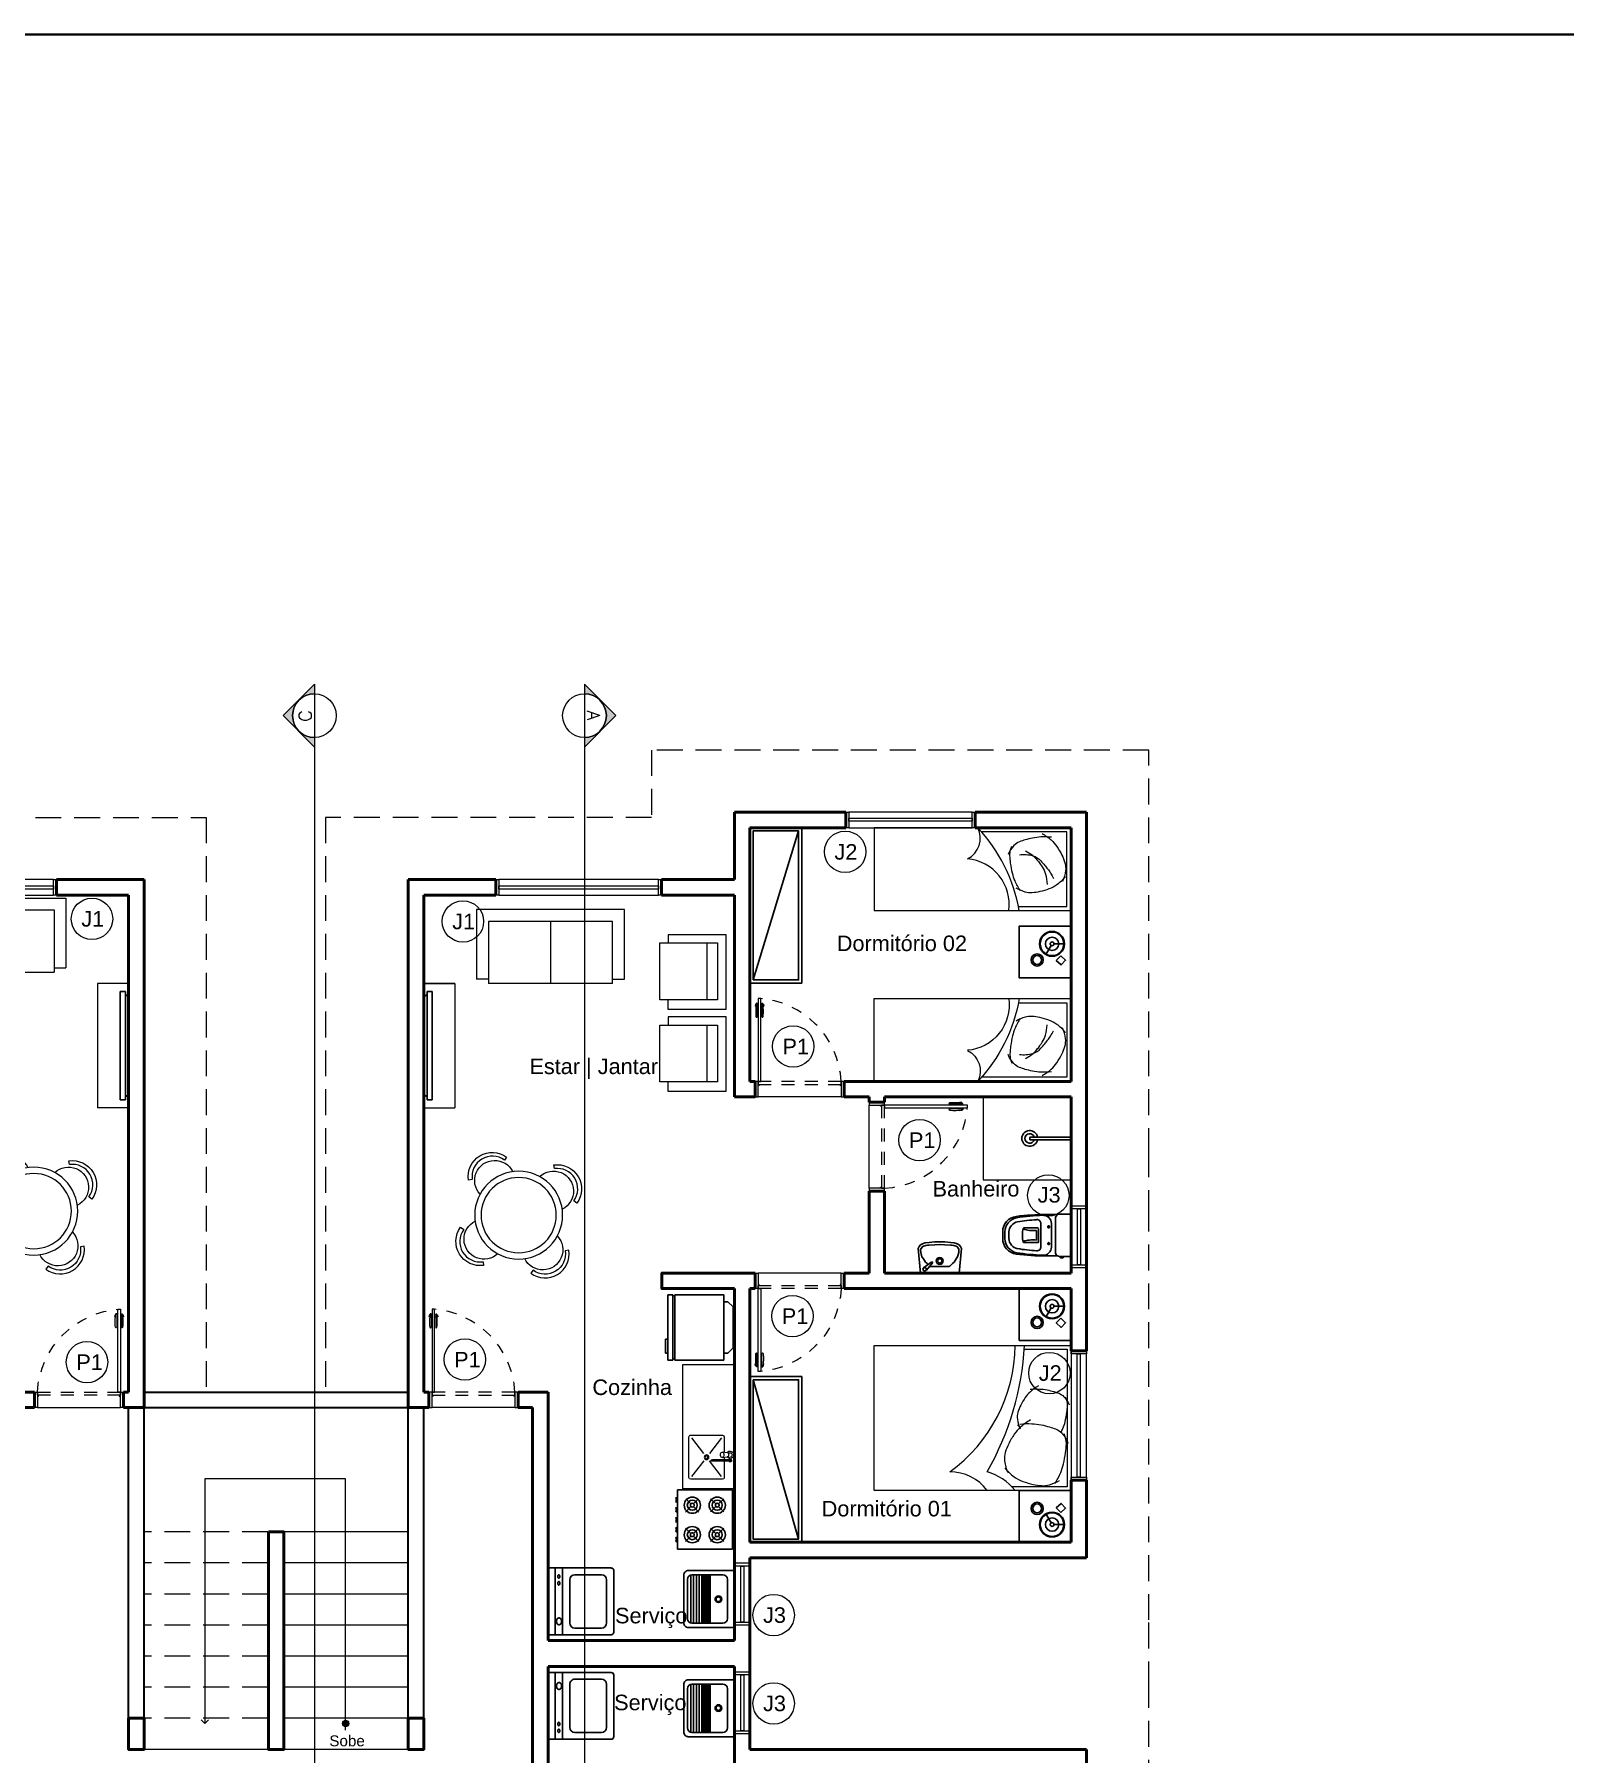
# Model space of a CAD drawing. Header units: inches. Extents: x 179605 to 179710, y 9196007 to 9196046.
# Drawn here: x 179644.02 to 179658.79, y 9196029.78 to 9196046.38 of the extents above; entities that cross this region are included whole.
import ezdxf
from ezdxf.enums import TextEntityAlignment as Align

# ---------------------------------------------------------------- set-up
doc = ezdxf.new("R2010")
doc.units = ezdxf.units.IN
doc.header["$MEASUREMENT"] = 0
for name, pattern in [('CONTINU', [0]), ('DASHED2', [0.375, 0.25, -0.125]), ('HIDDEN', [0.375, 0.25, -0.125]), ('HIDDEN2', [0.1875, 0.125, -0.0625])]:
    doc.linetypes.add(name, pattern=pattern)
for name, color, linetype, lineweight in [('ESQUADRIA', 7, 'Continuous', 5), ('HACHURA', 7, 'Continuous', 0), ('PAREDE', 7, 'Continuous', 50), ('PISO', 7, 'Continuous', 5), ('PROJEÇÃO', 7, 'DASHED2', 0), ('SÍMBOLO', 7, 'Continuous', 5)]:
    doc.layers.add(name, color=color, linetype=linetype, lineweight=lineweight)
for name, color, linetype in [('LAYOUT', 7, 'CONTINU'), ('LAYOUT_A. MOLHADAS', 7, 'Continuous'), ('TEXTO', 250, 'Continuous')]:
    doc.layers.add(name, color=color, linetype=linetype)
doc.styles.add('ARCAD2', font='romand.shx')
doc.styles.add('R_60_1-100', font='swissl.ttf', dxfattribs={"height": 0.15})
doc.styles.add('R_80_1-75', font='swissl.ttf', dxfattribs={"height": 0.15})

# ---------------------------------------------------------------- blocks, each defined once
blk = doc.blocks.new('PORTA80_PB')
at = {"layer": 'ESQUADRIA'}
for p, q in [((0.004, 0.896), (0, 0.876)), ((0.008, 0.876), (0, 0.876)), ((0.011, 0.896), (0.004, 0.896)), ((0.02, 0.906), (0.013, 0.906)), ((0.02, 0.906), (0.02, 0.776)), ((0.03, 0.896), (0.02, 0.896)), ((0.03, 0.876), (0.02, 0.876)), ((0.055, 0.896), (0.065, 0.896)), ((0.055, 0.876), (0.065, 0.876)), ((0.065, 0.906), (0.065, 0.776)), ((0.065, 0.906), (0.073, 0.906)), ((0.074, 0.896), (0.081, 0.896)), ((0.077, 0.876), (0.085, 0.876)), ((0.081, 0.896), (0.085, 0.876)), ((0.83, 0), (0.03, 0))]:
    blk.add_line(p, q, dxfattribs=at)
for points in [[(0.03, 0.15), (0.055, 0.15), (0.055, 0.95), (0.03, 0.95)], [(0, 0), (0.03, 0), (0.03, 0.15), (0, 0.15)], [(0.04, 0.11), (0.03, 0.11), (0.03, 0.12), (0.04, 0.12)], [(0.82, 0.12), (0.83, 0.12), (0.83, 0.11), (0.82, 0.11)], [(0.83, 0), (0.86, 0), (0.86, 0.15), (0.83, 0.15)]]:
    blk.add_lwpolyline(points, close=True, dxfattribs=at)
at = {"layer": 'ESQUADRIA', "linetype": 'HIDDEN2'}
blk.add_lwpolyline([(0.03, 0.12), (0.83, 0.12), (0.83, 0.15), (0.03, 0.15)], close=True, dxfattribs=at)
at = {"layer": 'ESQUADRIA'}
for centre, radius, start, end in [((0.433, 0.826), 0.428, 169.2602, 186.6551), ((-0.348, 0.826), 0.428, 353.3449, 10.7398), ((0.014, 0.777), 0.00614, 187.1872, 352.0859), ((0.071, 0.777), 0.00614, 187.9141, 352.8128)]:
    blk.add_arc(centre, radius, start, end, dxfattribs=at)
at = {"layer": 'ESQUADRIA', "linetype": 'HIDDEN', "ltscale": 0.4}
blk.add_arc((-0.015, 0.105), 0.847, 3.0716, 86.9284, dxfattribs=at)
blk = doc.blocks.new('A$C44EB09CF')
at = {"layer": 'ESQUADRIA'}
for points in [[(0, 0), (0.03, 0), (0.03, 0.15), (0, 0.15)], [(0.57, 0), (0.03, 0), (0.03, 0.15), (0.57, 0.15)], [(0.03, 0.058), (0.57, 0.058), (0.57, 0.088), (0.03, 0.088)], [(0.57, 0), (0.6, 0), (0.6, 0.15), (0.57, 0.15)]]:
    blk.add_lwpolyline(points, close=True, dxfattribs=at)
blk = doc.blocks.new('A$C71760755')
at = {"layer": 'LAYOUT', "lineweight": 20}
for p, q in [((0, 0.05), (0, 0.88)), ((0, 0.88), (1.76, 0.88)), ((1.76, 0.88), (1.76, 0.05)), ((0.14, 0), (0.14, 0.74)), ((0.14, 0.74), (1.62, 0.74)), ((0.88, 0.74), (0.88, 0)), ((1.62, 0.74), (1.62, 0)), ((0.14, 0.05), (0, 0.05)), ((1.62, 0.05), (1.76, 0.05)), ((0.14, 0), (1.62, 0))]:
    blk.add_line(p, q, dxfattribs=at)
blk = doc.blocks.new('maquina_lavar')
at = {"layer": 'LAYOUT_A. MOLHADAS'}
for p, q in [((0, 0.297), (0, -0.297)), ((0.635, 0.323), (0.025, 0.323)), ((0.07, 0.207), (0.07, -0.208)), ((0.375, 0.257), (0.12, 0.257)), ((0.425, 0.207), (0.425, -0.208)), ((0.495, 0.323), (0.495, -0.323)), ((0.565, 0.323), (0.565, -0.323)), ((0.635, 0.323), (0.635, -0.323)), ((0.635, -0.323), (0.025, -0.323)), ((0.375, -0.258), (0.12, -0.258))]:
    blk.add_line(p, q, dxfattribs=at)
for points in [[(0.531, 0.258, 0.158104), (0.528, 0.256, 0.106506), (0.524, 0.253, 0.071806), (0.522, 0.247, 0.05817), (0.521, 0.241, 0.05817), (0.522, 0.234, 0.071806), (0.524, 0.229, 0.106506), (0.528, 0.225, 0.158104), (0.531, 0.224, 0.158104), (0.534, 0.225, 0.106506), (0.538, 0.229, 0.071806), (0.54, 0.234, 0.05817), (0.541, 0.241, 0.05817), (0.54, 0.247, 0.071806), (0.538, 0.253, 0.106506), (0.534, 0.256, 0.158104)], [(0.531, 0.192, 0.158104), (0.528, 0.191, 0.106506), (0.524, 0.187, 0.071806), (0.522, 0.182, 0.05817), (0.521, 0.175, 0.05817), (0.522, 0.168, 0.071806), (0.524, 0.163, 0.106506), (0.528, 0.159, 0.158104), (0.531, 0.158, 0.158104), (0.534, 0.159, 0.106506), (0.538, 0.163, 0.071806), (0.54, 0.168, 0.05817), (0.541, 0.175, 0.05817), (0.54, 0.182, 0.071806), (0.538, 0.187, 0.106506), (0.534, 0.191, 0.158104)], [(0.529, -0.159, 0.132138), (0.52, -0.161, 0.106661), (0.512, -0.169, 0.083339), (0.506, -0.179, 0.072039), (0.504, -0.193, 0.072039), (0.506, -0.206, 0.083339), (0.512, -0.217, 0.106661), (0.52, -0.224, 0.132138), (0.529, -0.227, 0.132138), (0.538, -0.224, 0.106661), (0.546, -0.217, 0.083339), (0.551, -0.206, 0.072039), (0.553, -0.193, 0.072039), (0.551, -0.179, 0.083339), (0.546, -0.169, 0.106661), (0.538, -0.161, 0.132138)]]:
    blk.add_lwpolyline(points, format="xyb", close=True, dxfattribs=at)
for centre, radius, start, end in [((0.025, 0.297), 0.025, 90, 180), ((0.12, 0.207), 0.05, 90, 180), ((0.375, 0.207), 0.05, 0, 90), ((0.025, -0.297), 0.025, 180, 270), ((0.12, -0.208), 0.05, 180, 270), ((0.375, -0.208), 0.05, 270, 0)]:
    blk.add_arc(centre, radius, start, end, dxfattribs=at)
blk = doc.blocks.new('A$C12630BB8')
for p, q in [((0.041, 0.112), (0.041, 0.41)), ((0.464, 0.455), (0.086, 0.455)), ((0.509, 0.112), (0.509, 0.41)), ((0.086, 0.067), (0.464, 0.067))]:
    blk.add_line(p, q)
blk.add_lwpolyline([(0, 0), (0, 0.446, -0.414214), (0.045, 0.49), (0.505, 0.49, -0.414214), (0.55, 0.446), (0.55, 0)], format="xyb", close=True)
for points in [[(0.041, 0.394), (0.509, 0.394)], [(0.041, 0.367), (0.509, 0.367)], [(0.041, 0.341), (0.509, 0.341)], [(0.042, 0.42), (0.508, 0.42)], [(0.041, 0.315), (0.509, 0.315)], [(0.041, 0.301), (0.509, 0.301)], [(0.041, 0.288), (0.509, 0.288)], [(0.041, 0.275), (0.509, 0.275)], [(0.041, 0.262), (0.509, 0.262)], [(0.041, 0.248), (0.509, 0.248)], [(0.041, 0.235), (0.509, 0.235)]]:
    blk.add_lwpolyline(points)
for radius in [0.0325, 0.0226]:
    blk.add_circle((0.277, 0.155), radius)
for centre, start, end in [((0.086, 0.41), 90, 180), ((0.464, 0.41), 0, 90), ((0.086, 0.112), 180, 270), ((0.464, 0.112), 270, 0)]:
    blk.add_arc(centre, 0.0446, start, end)
blk = doc.blocks.new('A$C7E1C57F4')
at = {"layer": 'LAYOUT_A. MOLHADAS'}
for p, q in [((0.067, 0.562), (0, 0.562)), ((0, 0.562), (0, 0.09)), ((0.117, 0.652), (0.067, 0.602)), ((0.067, 0.602), (0.067, 0.562)), ((0.067, 0.562), (0.562, 0.562)), ((0.512, 0.652), (0.117, 0.652)), ((0.562, 0.602), (0.512, 0.652)), ((0.562, 0.562), (0.562, 0.602)), ((0.63, 0.562), (0.562, 0.562)), ((0.63, 0.09), (0.63, 0.562)), ((0, 0.09), (0.01, 0.09)), ((0.01, 0.07), (0, 0.07)), ((0, 0.07), (0, 0.022)), ((0, 0.022), (0.067, 0.022)), ((0.62, 0.09), (0.01, 0.09)), ((0.01, 0.09), (0.01, 0.07)), ((0.01, 0.07), (0.62, 0.07)), ((0.067, 0.022), (0.202, 0.022)), ((0.067, 0.022), (0.067, 0)), ((0.202, 0), (0.202, 0.022)), ((0.202, 0.022), (0.63, 0.022)), ((0.62, 0.07), (0.62, 0.09)), ((0.62, 0.09), (0.63, 0.09)), ((0.63, 0.07), (0.62, 0.07)), ((0.63, 0.022), (0.63, 0.07)), ((0.067, 0), (0.202, 0))]:
    blk.add_line(p, q, dxfattribs=at)
blk = doc.blocks.new('A$C4DAD441B')
at = {"layer": 'LAYOUT_A. MOLHADAS', "lineweight": 0}
for p, q in [((0, 0.408), (0, 0.017)), ((0.323, 0.425), (0.017, 0.425)), ((0.142, 0.249), (0.025, 0.4)), ((0.314, 0.4), (0.198, 0.249)), ((0.34, 0.249), (0.34, 0.408)), ((0.142, 0.176), (0.026, 0.026)), ((0.315, 0.026), (0.198, 0.176)), ((0.22, 0.249), (0.226, 0.249)), ((0.22, 0.239), (0.226, 0.239)), ((0.226, 0.249), (0.384, 0.249)), ((0.384, 0.239), (0.226, 0.239)), ((0.32, 0.214), (0.369, 0.21)), ((0.369, 0.169), (0.32, 0.164)), ((0.34, 0.213), (0.34, 0.239)), ((0.34, 0.017), (0.34, 0.166)), ((0.375, 0.209), (0.369, 0.21)), ((0.375, 0.169), (0.369, 0.169)), ((0.375, 0.209), (0.379, 0.208)), ((0.379, 0.171), (0.375, 0.169)), ((0.379, 0.208), (0.382, 0.203)), ((0.382, 0.175), (0.379, 0.171)), ((0.389, 0.173), (0.38, 0.173)), ((0.382, 0.203), (0.384, 0.197)), ((0.384, 0.181), (0.382, 0.175)), ((0.397, 0.249), (0.384, 0.249)), ((0.397, 0.239), (0.384, 0.239)), ((0.384, 0.197), (0.385, 0.189)), ((0.385, 0.189), (0.384, 0.181)), ((0.388, 0.223), (0.388, 0.233)), ((0.388, 0.216), (0.388, 0.223)), ((0.408, 0.235), (0.408, 0.223)), ((0.408, 0.223), (0.408, 0.205)), ((0.017, 0), (0.323, 0))]:
    blk.add_line(p, q, dxfattribs=at)
for radius in [0.0226, 0.0138]:
    blk.add_circle((0.17, 0.213), radius, dxfattribs=at)
for centre, radius, start, end in [((0.017, 0.408), 0.017, 90.0067, 180.0067), ((0.323, 0.408), 0.017, 0.0067, 90.0067), ((0.22, 0.244), 0.00738, 42.6626, 317.3508), ((0.22, 0.244), 0.005, 90.0003, 270.0132), ((0.342, 0.189), 0.039, 155.088, 204.9254), ((0.32, 0.199), 0.015, 89.8495, 153.0039), ((0.32, 0.18), 0.0153, 205.4951, 268.5266), ((0.32, 0.198), 0.0164, 29.8647, 88.6279), ((0.319, 0.181), 0.0173, 283.1322, 329.3413), ((0.303, 0.19), 0.035, 331.0895, 27.8828), ((0.397, 0.189), 0.0349, 105.5441, 144.0055), ((0.397, 0.189), 0.0349, 216.1772, 72.2635), ((0.378, 0.216), 0.01, 282.8352, 0.0067), ((0.397, 0.244), 0.0145, 317.2061, 159.8457), ((0.397, 0.244), 0.0145, 200.1677, 229.8474), ((0.397, 0.244), 0.0145, 229.8474, 317.2061), ((0.397, 0.189), 0.0189, 242.7435, 55.7443), ((0.397, 0.244), 0.005, 270.0105, 90.003), ((0.017, 0.017), 0.017, 180.0067, 270.0067), ((0.323, 0.017), 0.017, 270.0067, 0.0067)]:
    blk.add_arc(centre, radius, start, end, dxfattribs=at)
blk = doc.blocks.new('A$C4ABB454C')
at = {"layer": 'LAYOUT_A. MOLHADAS', "lineweight": 0}
blk.add_lwpolyline([(0.55, 1.2), (0.05, 1.2), (0.05, 0), (0.55, 0)], close=True, dxfattribs=at)
at = {"layer": 'PISO', "color": 1}
blk.add_blockref('A$C4DAD441B', (0.111, 0.682), dxfattribs=at)
blk = doc.blocks.new('A$C73877B83')
at = {"layer": 'LAYOUT'}
for p, q in [((0.275, 0.243), (0.187, 0.192)), ((0.171, 0.063), (0.171, 0.165))]:
    blk.add_line(p, q, dxfattribs=at)
for points in [[(0.5, 0), (0, 0), (0, 0.5), (0.5, 0.5)], [(0.286, 0.1), (0.33, 0.053), (0.375, 0.096), (0.331, 0.143)]]:
    blk.add_lwpolyline(points, close=True, dxfattribs=at)
for centre, radius in [((0.327, 0.327), 0.059), ((0.327, 0.327), 0.043), ((0.171, 0.183), 0.12), ((0.171, 0.183), 0.114), ((0.171, 0.183), 0.0646), ((0.171, 0.183), 0.0184)]:
    blk.add_circle(centre, radius, dxfattribs=at)
blk = doc.blocks.new('A$C786F5E89')
at = {"layer": 'LAYOUT', "lineweight": 20}
for p, q in [((0.04, 1.86), (0.04, 1.032)), ((0.76, 1.86), (0.04, 1.86)), ((0.76, 1.393), (0.76, 1.86))]:
    blk.add_line(p, q, dxfattribs=at)
blk.add_lwpolyline([(0.8, 1.9), (0, 1.9), (0, 0), (0.8, 0)], close=True, dxfattribs=at)
for points in [[(0.056, 1.621, -0.050543), (0.118, 1.708, -0.064376), (0.181, 1.763, -0.03352), (0.264, 1.811, -0.039598), (0.339, 1.841, -0.109626), (0.414, 1.847, -0.0754), (0.518, 1.817)], [(0.473, 1.846, -0.057152), (0.551, 1.763, -0.075208), (0.591, 1.687, -0.030275), (0.617, 1.599, -0.036967), (0.628, 1.524, -0.089016), (0.621, 1.457, -0.061822), (0.582, 1.369)], [(0.092, 1.712, 0.034352), (0.089, 1.61, 0.04249), (0.1, 1.528, 0.015911), (0.117, 1.457, 0.020937), (0.135, 1.403, 0.121269), (0.173, 1.348, 0.080025), (0.259, 1.293)], [(0.222, 1.46, -0.040593), (0.263, 1.524, -0.055645), (0.3, 1.564, -0.015363), (0.335, 1.591, -0.01263), (0.378, 1.622, -0.082628), (0.447, 1.653, -0.061291), (0.547, 1.668)], [(0.261, 1.401, -0.103492), (0.27, 1.53, -0.14369), (0.32, 1.609, -0.007817), (0.364, 1.647, -0.010698), (0.398, 1.674, -0.020146), (0.437, 1.701, -0.015912), (0.489, 1.732)], [(0.609, 1.408, -0.033461), (0.514, 1.359, -0.04596), (0.44, 1.335, -0.01901), (0.342, 1.317, -0.025886), (0.269, 1.31, -0.088683), (0.213, 1.317, -0.020726), (0.178, 1.33)]]:
    blk.add_lwpolyline(points, format="xyb", dxfattribs=at)
for centre, radius, start, end in [((1.063, -0.127), 1.549, 99.7881, 133.342), ((0.741, 0.862), 0.442, 82.301, 175.0186), ((0.1, 0.8), 0.224, 26.5651, 116.5651)]:
    blk.add_arc(centre, radius, start, end, dxfattribs=at)
blk = doc.blocks.new('A$C161E2D06')
at = {"layer": 'LAYOUT'}
blk.add_line((0.03, 1.47), (0.47, 0.03), dxfattribs=at)
for points in [[(0, 1.5), (0.5, 1.5), (0.5, 0), (0, 0)], [(0.03, 1.47), (0.47, 1.47), (0.47, 0.03), (0.03, 0.03)]]:
    blk.add_lwpolyline(points, close=True, dxfattribs=at)
blk = doc.blocks.new('A$C732F4725')
at = {"layer": 'LAYOUT'}
blk.add_line((0.03, 1.57), (0.47, 0.03), dxfattribs=at)
for points in [[(0, 1.6), (0.5, 1.6), (0.5, 0), (0, 0)], [(0.03, 1.57), (0.47, 1.57), (0.47, 0.03), (0.03, 0.03)]]:
    blk.add_lwpolyline(points, close=True, dxfattribs=at)
blk = doc.blocks.new('camacasal1')
at = {"layer": 'LAYOUT', "lineweight": 20}
for p, q in [((0.1, 0), (0.1, 1.4)), ((0.1, 1.4), (2, 1.4)), ((1.548, 1.364), (1.964, 1.364)), ((1.964, 1.364), (1.964, 0.849)), ((2, 1.4), (2, 0)), ((1.964, 0.792), (1.964, 0.036)), ((2, 0), (0.1, 0)), ((1.964, 0.036), (1.429, 0.036))]:
    blk.add_line(p, q, dxfattribs=at)
for points in [[(1.685, 1.01, 0.050543), (1.608, 0.954, 0.064376), (1.558, 0.898, 0.03352), (1.515, 0.823, 0.039598), (1.487, 0.755, 0.109626), (1.482, 0.688, 0.0754), (1.509, 0.594)], [(1.604, 0.978, -0.034352), (1.695, 0.98, -0.04249), (1.769, 0.971, -0.015911), (1.833, 0.955, -0.020937), (1.881, 0.939, -0.121269), (1.931, 0.905, -0.080025), (1.981, 0.828)], [(1.904, 0.561, 0.014129), (1.921, 0.598, 0.04596), (1.943, 0.664, 0.01901), (1.959, 0.753, 0.025886), (1.966, 0.819, 0.088683), (1.959, 0.869, 0.020726), (1.948, 0.9)], [(1.609, 0.681, 0.050543), (1.513, 0.613, 0.064376), (1.452, 0.543, 0.03352), (1.398, 0.451, 0.039598), (1.365, 0.368, 0.109626), (1.358, 0.285, 0.0754), (1.392, 0.169)], [(1.483, 0.634, 0.020037), (1.507, 0.608, 0.075208)], [(1.508, 0.642, -0.034352), (1.621, 0.645, -0.04249), (1.713, 0.634, -0.015911), (1.792, 0.614, -0.020937), (1.851, 0.595, -0.121269), (1.913, 0.552, -0.080025), (1.973, 0.457)], [(1.845, 0.068, 0.033461), (1.9, 0.174, 0.04596), (1.927, 0.256, 0.01901), (1.947, 0.365, 0.025886), (1.955, 0.446, 0.088683), (1.947, 0.508, 0.020726), (1.933, 0.546)], [(1.36, 0.218, 0.057152), (1.451, 0.132, 0.075208), (1.536, 0.087, 0.030275), (1.634, 0.059, 0.036967), (1.717, 0.047, 0.089016), (1.791, 0.055, 0.061822), (1.889, 0.098)]]:
    blk.add_lwpolyline(points, format="xyb", dxfattribs=at)
for centre, radius, start, end in [((-0.081, 1.423), 1.542, 306.2433, 359.1337), ((-1.191, 1.546), 2.745, 330.1604, 356.9589), ((0.83, -0.27), 0.45, 36.8699, 90), ((1.055, -0.315), 0.513, 37.875, 74.7449)]:
    blk.add_arc(centre, radius, start, end, dxfattribs=at)
blk = doc.blocks.new('JANELA 0.50')
at = {"layer": 'ESQUADRIA'}
for points in [[(0, 0), (0.03, 0), (0.03, 0.15), (0, 0.15)], [(0.57, 0), (0.03, 0), (0.03, 0.15), (0.57, 0.15)], [(0.03, 0.058), (0.57, 0.058), (0.57, 0.088), (0.03, 0.088)], [(0.57, 0), (0.6, 0), (0.6, 0.15), (0.57, 0.15)]]:
    blk.add_lwpolyline(points, close=True, dxfattribs=at)
blk = doc.blocks.new('01lavl91')
at = {"layer": 'LAYOUT_A. MOLHADAS', "linetype": 'Continuous'}
for p, q in [((-0.085, -0.069), (0.086, -0.069)), ((0.125, -0.036), (0.064, -0.107)), ((0.064, -0.107), (0.075, -0.114)), ((0.075, -0.114), (0.15, -0.057))]:
    blk.add_line(p, q, dxfattribs=at)
for points in [[(-0.2, -0.239), (-0.18, -0.009), (0.18, -0.009), (0.2, -0.239)], [(-0.177, -0.228), (-0.176, -0.201), (-0.165, -0.161), (-0.153, -0.141), (-0.132, -0.112), (-0.119, -0.099), (-0.106, -0.086), (-0.093, -0.074), (-0.085, -0.069)], [(0.094, -0.074), (0.086, -0.069)], [(0.178, -0.228), (0.176, -0.201), (0.166, -0.161), (0.153, -0.141), (0.132, -0.112), (0.119, -0.099), (0.109, -0.088)], [(0, -0.299), (-0.048, -0.298), (-0.099, -0.294), (-0.134, -0.29), (-0.161, -0.282), (-0.179, -0.271), (-0.191, -0.256), (-0.2, -0.239)], [(0.002, -0.274), (-0.046, -0.272), (-0.098, -0.269), (-0.114, -0.267), (-0.129, -0.265), (-0.138, -0.263), (-0.151, -0.259), (-0.159, -0.255), (-0.163, -0.252), (-0.165, -0.25), (-0.17, -0.242), (-0.174, -0.237), (-0.177, -0.228)], [(-0.002, -0.274), (0.047, -0.272), (0.098, -0.269), (0.115, -0.267), (0.13, -0.265), (0.139, -0.263), (0.152, -0.259), (0.159, -0.255), (0.164, -0.252), (0.165, -0.25), (0.171, -0.242), (0.174, -0.237), (0.178, -0.228)], [(0, -0.299), (0.048, -0.298), (0.1, -0.294), (0.135, -0.29), (0.162, -0.282), (0.18, -0.271), (0.192, -0.256), (0.2, -0.239)]]:
    blk.add_lwpolyline(points, dxfattribs=at)
for centre, radius in [((0.001, -0.122), 0.0316), ((0.001, -0.122), 0.02), ((0.14, -0.044), 0.0164)]:
    blk.add_circle(centre, radius, dxfattribs=at)
blk = doc.blocks.new('chuve')
at = {"layer": 'LAYOUT_A. MOLHADAS', "ltscale": 0.05}
for p, q in [((0, 0.026), (0.399, 0.026)), ((0.399, 0), (0, 0)), ((0.399, 0.026), (0.399, 0))]:
    blk.add_line(p, q, dxfattribs=at)
for radius, start, end in [(0.076, 189.9358, 170.0642), (0.0459, 196.6015, 163.3985)]:
    blk.add_arc((0.399, 0.013), radius, start, end, dxfattribs=at)
blk = doc.blocks.new('VASOSAN2')
at = {"layer": 'LAYOUT_A. MOLHADAS'}
for p, q in [((-0.213, 0), (0.173, 0)), ((-0.013, 0), (0.013, 0)), ((-0.239, -0.08), (-0.239, -0.099)), ((-0.234, -0.104), (-0.234, -0.075)), ((-0.225, -0.075), (-0.234, -0.075)), ((-0.225, -0.104), (-0.234, -0.104)), ((-0.225, -0.012), (-0.225, -0.075)), ((-0.225, -0.075), (-0.225, -0.104)), ((-0.225, -0.104), (-0.225, -0.11)), ((-0.22, -0.239), (-0.22, -0.129)), ((-0.185, -0.15), (0.145, -0.15)), ((0.18, -0.129), (0.18, -0.239)), ((0.185, -0.012), (0.185, -0.11)), ((-0.134, -0.19), (-0.028, -0.19)), ((-0.131, -0.29), (-0.028, -0.29)), ((-0.091, -0.323), (-0.091, -0.452)), ((0.043, -0.313), (-0.084, -0.313)), ((-0.013, -0.19), (-0.028, -0.19)), ((-0.013, -0.29), (-0.028, -0.29)), ((0.093, -0.19), (-0.013, -0.19)), ((0.091, -0.29), (-0.013, -0.29)), ((0.051, -0.323), (0.051, -0.452)), ((-0.067, -0.335), (-0.028, -0.335)), ((-0.013, -0.335), (-0.028, -0.335)), ((-0.013, -0.469), (-0.028, -0.469)), ((0.027, -0.335), (-0.013, -0.335)), ((-0.028, -0.6), (-0.053, -0.6)), ((-0.028, -0.64), (-0.053, -0.64)), ((-0.028, -0.66), (-0.053, -0.66)), ((-0.013, -0.6), (-0.028, -0.6)), ((-0.013, -0.64), (-0.028, -0.64)), ((-0.013, -0.66), (-0.028, -0.66)), ((-0.013, -0.6), (0.013, -0.6)), ((-0.013, -0.64), (0.013, -0.64)), ((-0.013, -0.66), (0.013, -0.66))]:
    blk.add_line(p, q, dxfattribs=at)
for centre, radius, start, end in [((-0.213, -0.012), 0.012, 90, 180), ((0.173, -0.012), 0.012, 0, 90), ((-0.234, -0.08), 0.005, 90, 180), ((-0.234, -0.099), 0.005, 180, 270), ((-0.185, -0.11), 0.04, 180, 208.955), ((-0.185, -0.11), 0.04, 208.955, 270), ((0.145, -0.11), 0.04, 270, 331.045), ((0.145, -0.11), 0.04, 331.045, 0), ((2.049, -0.239), 2.269, 180, 187.3437), ((-0.134, -0.27), 0.08, 90, 181.8557), ((1.802, -0.207), 2.016, 181.8557, 189.0498), ((-0.131, -0.33), 0.04, 90, 183.6333), ((-0.103, -0.217), 0.00838, 127.3654, 151.5225), ((-0.105, -0.216), 0.00607, 151.5225, 180), ((-0.105, -0.216), 0.00607, 180, 208.4775), ((-0.103, -0.215), 0.00838, 208.4775, 232.6346), ((-0.102, -0.218), 0.0106, 107.5518, 127.3654), ((-0.102, -0.213), 0.0106, 232.6346, 252.4482), ((-0.101, -0.221), 0.0134, 90, 107.5518), ((-0.101, -0.21), 0.0134, 252.4482, 270), ((-0.101, -0.221), 0.0134, 72.4482, 90), ((-0.101, -0.21), 0.0134, 270, 287.5518), ((-0.1, -0.218), 0.0106, 52.6346, 72.4482), ((-0.1, -0.213), 0.0106, 287.5518, 307.3654), ((-0.099, -0.217), 0.00838, 28.4775, 52.6346), ((-0.099, -0.215), 0.00838, 307.3654, 331.5225), ((-0.097, -0.216), 0.00607, 360, 28.4775), ((-0.097, -0.216), 0.00607, 331.5225, 0), ((-0.081, -0.323), 0.01, 105.8312, 180), ((0.041, -0.323), 0.01, 0, 74.1688), ((0.059, -0.217), 0.00838, 127.3654, 151.5225), ((0.057, -0.216), 0.00607, 151.5225, 180), ((0.057, -0.216), 0.00607, 180, 208.4775), ((0.059, -0.215), 0.00838, 208.4775, 232.6346), ((0.06, -0.218), 0.0106, 107.5518, 127.3654), ((0.06, -0.213), 0.0106, 232.6346, 252.4482), ((0.061, -0.221), 0.0134, 90, 107.5518), ((0.061, -0.21), 0.0134, 252.4482, 270), ((0.061, -0.221), 0.0134, 72.4482, 90), ((0.061, -0.21), 0.0134, 270, 287.5518), ((0.062, -0.218), 0.0106, 52.6346, 72.4482), ((0.062, -0.213), 0.0106, 287.5518, 307.3654), ((0.063, -0.217), 0.00838, 28.4775, 52.6346), ((0.063, -0.215), 0.00838, 307.3654, 331.5225), ((0.065, -0.216), 0.00607, 360, 28.4775), ((0.065, -0.216), 0.00607, 331.5225, 0), ((0.091, -0.33), 0.04, 356.3667, 90), ((0.093, -0.27), 0.08, 358.1443, 90), ((-1.842, -0.207), 2.016, 350.9502, 358.1443), ((-2.089, -0.239), 2.269, 352.6563, 0), ((1.802, -0.207), 1.976, 183.6333, 189.0498), ((-0.081, -0.452), 0.01, 180, 251.4779), ((-0.036, -0.319), 0.15, 251.4779, 273.3381), ((-0.377, -0.37), 0.312, 342.6846, 6.4627), ((-0.004, -0.319), 0.15, 266.6619, 288.5221), ((0.337, -0.37), 0.312, 173.5373, 197.3154), ((0.041, -0.452), 0.01, 288.5221, 0), ((-1.842, -0.207), 1.976, 350.9502, 356.3667), ((-0.053, -0.51), 0.15, 187.3437, 270), ((-0.047, -0.494), 0.146, 191.9873, 267.6502), ((-0.047, -0.494), 0.106, 191.9873, 267.6502), ((0.007, -0.494), 0.106, 272.3498, 348.0127), ((0.007, -0.494), 0.146, 272.3498, 348.0127), ((0.013, -0.51), 0.15, 270, 352.6563)]:
    blk.add_arc(centre, radius, start, end, dxfattribs=at)
blk = doc.blocks.new('A$C249D7A9F')
at = {"layer": 'LAYOUT_A. MOLHADAS'}
for p, q in [((0, 0.019), (0, 0.551)), ((0, 0.551), (0.573, 0.551)), ((0.573, 0.019), (0.573, 0.551)), ((0.134, 0.416), (0.084, 0.466)), ((0.134, 0.39), (0.084, 0.339)), ((0.211, 0.466), (0.16, 0.416)), ((0.211, 0.339), (0.16, 0.39)), ((0.419, 0.416), (0.368, 0.466)), ((0.419, 0.389), (0.368, 0.339)), ((0.496, 0.466), (0.445, 0.415)), ((0.496, 0.339), (0.445, 0.39)), ((0.134, 0.174), (0.086, 0.222)), ((0.213, 0.225), (0.161, 0.173)), ((0.419, 0.174), (0.368, 0.225)), ((0.496, 0.225), (0.445, 0.174)), ((0, 0.019), (0.573, 0.019)), ((0.068, 0.015), (0.068, 0.017)), ((0.068, 0.017), (0.121, 0.017)), ((0.068, 0.015), (0.121, 0.015)), ((0.085, 0.017), (0.085, 0.019)), ((0.135, 0.148), (0.086, 0.098)), ((0.105, 0.017), (0.105, 0.019)), ((0.121, 0.015), (0.121, 0.017)), ((0.213, 0.095), (0.16, 0.148)), ((0.165, 0.017), (0.218, 0.017)), ((0.165, 0.015), (0.165, 0.017)), ((0.165, 0.015), (0.218, 0.015)), ((0.181, 0.017), (0.181, 0.019)), ((0.201, 0.017), (0.201, 0.019)), ((0.218, 0.015), (0.218, 0.017)), ((0.261, 0.017), (0.314, 0.017)), ((0.261, 0.015), (0.261, 0.017)), ((0.261, 0.015), (0.314, 0.015)), ((0.278, 0.017), (0.278, 0.019)), ((0.298, 0.017), (0.298, 0.019)), ((0.314, 0.015), (0.314, 0.017)), ((0.357, 0.015), (0.357, 0.017)), ((0.357, 0.017), (0.41, 0.017)), ((0.357, 0.015), (0.41, 0.015)), ((0.419, 0.148), (0.368, 0.097)), ((0.374, 0.017), (0.374, 0.019)), ((0.394, 0.017), (0.394, 0.019)), ((0.41, 0.015), (0.41, 0.017)), ((0.496, 0.097), (0.445, 0.148)), ((0.452, 0.015), (0.452, 0.017)), ((0.452, 0.017), (0.504, 0.017)), ((0.452, 0.015), (0.504, 0.015)), ((0.468, 0.017), (0.468, 0.019)), ((0.488, 0.017), (0.488, 0.019)), ((0.504, 0.015), (0.504, 0.017))]:
    blk.add_line(p, q, dxfattribs=at)
for centre, radius in [((0.147, 0.403), 0.0783), ((0.147, 0.403), 0.0483), ((0.147, 0.403), 0.0183), ((0.432, 0.403), 0.0783), ((0.432, 0.403), 0.0483), ((0.432, 0.403), 0.0183), ((0.147, 0.162), 0.0783), ((0.147, 0.162), 0.0483), ((0.147, 0.162), 0.0183), ((0.432, 0.162), 0.0783), ((0.432, 0.162), 0.0483), ((0.432, 0.162), 0.0183)]:
    blk.add_circle(centre, radius, dxfattribs=at)
for centre, radius, start, end in [((0.095, 0.015), 0.0214, 179.7773, 222.1915), ((0.094, -0.009), 0.0182, 30.0718, 146.8642), ((0.095, 0.015), 0.0214, 314.7446, 0.2227), ((0.191, 0.015), 0.0214, 179.7773, 222.1915), ((0.191, -0.009), 0.0182, 30.0718, 146.8642), ((0.191, 0.015), 0.0214, 314.7446, 0.2227), ((0.288, 0.015), 0.0214, 179.7773, 222.1915), ((0.287, -0.009), 0.0182, 30.0718, 146.8642), ((0.288, 0.015), 0.0214, 314.7446, 0.2227), ((0.384, 0.015), 0.0214, 179.7773, 222.1915), ((0.383, -0.009), 0.0182, 30.0718, 146.8642), ((0.384, 0.015), 0.0214, 314.7446, 0.2227), ((0.478, 0.015), 0.0214, 179.7773, 222.1915), ((0.477, -0.009), 0.0182, 30.0718, 146.8642), ((0.478, 0.015), 0.0214, 314.7446, 0.2227)]:
    blk.add_arc(centre, radius, start, end, dxfattribs=at)
blk = doc.blocks.new('A$C4C83112E')
at = {"layer": 'ESQUADRIA'}
for points in [[(0.03, 0), (0, 0), (0, 0.15), (0.03, 0.15)], [(0.03, 0), (1.57, 0), (1.57, 0.15), (0.03, 0.15)], [(1.57, 0.058), (0.03, 0.058), (0.03, 0.088), (1.57, 0.088)], [(1.6, 0), (1.57, 0), (1.57, 0.15), (1.6, 0.15)]]:
    blk.add_lwpolyline(points, close=True, dxfattribs=at)
blk = doc.blocks.new('A$C39A72CA2')
at = {"layer": 'ESQUADRIA'}
for points in [[(0, 0), (0.03, 0), (0.03, 0.15), (0, 0.15)], [(1.22, 0), (0.03, 0), (0.03, 0.15), (1.22, 0.15)], [(0.03, 0.058), (1.22, 0.058), (1.22, 0.088), (0.03, 0.088)], [(1.22, 0), (1.25, 0), (1.25, 0.15), (1.22, 0.15)]]:
    blk.add_lwpolyline(points, close=True, dxfattribs=at)
blk = doc.blocks.new('A$C7D722421')
at = {"layer": 'LAYOUT', "lineweight": 20}
for points in [[(0.898, 1.214), (0.865, 1.199, 0.666667), (0.502, 1.192), (0.468, 1.205, -0.666667)], [(0.138, 0.865), (0.123, 0.898, 0.666667), (0.131, 0.468), (0.145, 0.502, -0.666667)], [(1.199, 0.472), (1.214, 0.439, 0.666667), (1.205, 0.869), (1.192, 0.835, -0.666667)], [(0.472, 0.138), (0.439, 0.123, 0.666667), (0.869, 0.131), (0.835, 0.145, -0.666667)]]:
    blk.add_lwpolyline(points, format="xyb", close=True, dxfattribs=at)
for radius in [0.424, 0.363]:
    blk.add_circle((0.668, 0.668), radius, dxfattribs=at)
for centre, start, end in [((0.686, 1.075), 349.0254, 186.09), ((0.262, 0.686), 79.0254, 276.09), ((1.075, 0.651), 259.0254, 96.09), ((0.651, 0.262), 169.0254, 6.09)]:
    blk.add_arc(centre, 0.194, start, end, dxfattribs=at)
blk = doc.blocks.new('A$C706E4DCE')
at = {"layer": 'LAYOUT'}
for p, q in [((0, 0), (0, 0.05)), ((0, 0.05), (1.046, 0.05)), ((1.046, 0), (0, 0)), ((0.046, 0.073), (0.03, 0.05)), ((0.067, 0.082), (0.979, 0.082)), ((1, 0.073), (1.016, 0.05)), ((1.046, 0.05), (1.046, 0))]:
    blk.add_line(p, q, dxfattribs=at)
for centre, start, end in [((0.067, 0.052), 90, 135), ((0.979, 0.052), 45, 90)]:
    blk.add_arc(centre, 0.03, start, end, dxfattribs=at)
blk = doc.blocks.new('A$C62A36329')
at = {"layer": 'LAYOUT', "lineweight": 20}
for p, q in [((0, 0.802), (0, 0.102)), ((0.899, 0.802), (0, 0.802)), ((0.1, 0.102), (0.1, 0.695)), ((0.1, 0.695), (0.789, 0.695)), ((0.789, 0.695), (0.789, 0.096)), ((0.899, 0.096), (0.899, 0.802)), ((0.1, 0.569), (0.789, 0.569)), ((0, 0.102), (0.1, 0.102)), ((0.1, 0), (0.1, 0.102)), ((0.789, 0), (0.1, 0)), ((0.789, 0.096), (0.789, 0)), ((0.789, 0.096), (0.899, 0.096))]:
    blk.add_line(p, q, dxfattribs=at)

msp = doc.modelspace()

# ---------------------------------------------------------------- hatches: boundary and pattern name
at = {"layer": 'HACHURA'}
h = msp.add_hatch(color=256, dxfattribs=at)
h.dxf.hatch_style = 1
edge = h.paths.add_edge_path()
edge.add_arc((179647.023, 9196030.069), 0.03, 0, 360)
at = {"layer": 'SÍMBOLO'}
h = msp.add_hatch(color=256, dxfattribs=at)
edge = h.paths.add_edge_path()
edge.add_line((179646.722, 9196039.591), (179646.722, 9196039.498))
edge.add_line((179646.722, 9196039.498), (179646.419, 9196039.802))
edge.add_line((179646.419, 9196039.802), (179646.722, 9196040.105))
edge.add_line((179646.722, 9196040.105), (179646.722, 9196040.013))
edge.add_arc((179646.722, 9196039.802), 0.211, 450, 630)
h = msp.add_hatch(color=256, dxfattribs=at)
edge = h.paths.add_edge_path()
edge.add_line((179649.33, 9196039.591), (179649.33, 9196039.498))
edge.add_line((179649.33, 9196039.498), (179649.633, 9196039.802))
edge.add_line((179649.633, 9196039.802), (179649.33, 9196040.105))
edge.add_line((179649.33, 9196040.105), (179649.33, 9196040.013))
edge.add_arc((179649.33, 9196039.802), 0.211, -90, 90, ccw=False)

# ---------------------------------------------------------------- linework, layer by layer
at = {"color": 102, "lineweight": 40}
msp.add_lwpolyline([(179604.631, 9196046.38), (179691.875, 9196046.38), (179691.875, 9196006.604), (179604.631, 9196006.604)], close=True, dxfattribs=at)
at = {"layer": 'LAYOUT', "lineweight": 20}
for p, q in [((179644.628, 9196037.215), (179644.628, 9196036.015)), ((179644.928, 9196037.215), (179644.628, 9196037.215)), ((179648.078, 9196037.215), (179648.078, 9196036.015)), ((179644.928, 9196036.015), (179644.628, 9196036.015)), ((179647.778, 9196036.015), (179648.078, 9196036.015))]:
    msp.add_line(p, q, dxfattribs=at)
at = {"layer": 'LAYOUT'}
msp.add_line((179648.078, 9196037.215), (179647.778, 9196037.215), dxfattribs=at)
at = {"layer": 'PAREDE'}
for p, q in [((179650.778, 9196038.869), (179650.778, 9196038.219)), ((179651.853, 9196038.869), (179650.778, 9196038.869)), ((179650.928, 9196038.719), (179650.928, 9196036.269)), ((179651.853, 9196038.719), (179650.928, 9196038.719)), ((179651.853, 9196038.869), (179651.853, 9196038.719)), ((179654.178, 9196038.869), (179653.103, 9196038.869)), ((179653.103, 9196038.869), (179653.103, 9196038.719)), ((179654.028, 9196038.719), (179653.103, 9196038.719)), ((179654.028, 9196038.719), (179654.028, 9196036.269)), ((179654.178, 9196038.869), (179654.178, 9196036.119)), ((179645.078, 9196038.219), (179644.233, 9196038.219)), ((179644.233, 9196038.219), (179644.233, 9196038.069)), ((179645.078, 9196038.219), (179645.078, 9196033.119)), ((179647.628, 9196038.219), (179647.628, 9196033.119)), ((179647.628, 9196038.219), (179648.473, 9196038.219)), ((179648.473, 9196038.219), (179648.473, 9196038.069)), ((179650.073, 9196038.219), (179650.778, 9196038.219)), ((179650.073, 9196038.219), (179650.073, 9196038.069)), ((179644.928, 9196038.069), (179644.233, 9196038.069)), ((179644.928, 9196038.069), (179644.928, 9196033.269)), ((179647.778, 9196038.069), (179647.778, 9196033.269)), ((179647.778, 9196038.069), (179648.473, 9196038.069)), ((179650.073, 9196038.069), (179650.778, 9196038.069)), ((179650.778, 9196038.069), (179650.778, 9196036.119)), ((179650.978, 9196036.269), (179650.928, 9196036.269)), ((179650.978, 9196036.269), (179650.978, 9196036.119)), ((179651.838, 9196036.269), (179651.838, 9196036.119)), ((179654.028, 9196036.269), (179651.838, 9196036.269)), ((179650.978, 9196036.119), (179650.778, 9196036.119)), ((179652.078, 9196036.119), (179651.838, 9196036.119)), ((179652.078, 9196036.119), (179652.078, 9196036.069)), ((179652.228, 9196036.069), (179652.078, 9196036.069)), ((179652.228, 9196036.119), (179652.228, 9196036.069)), ((179654.028, 9196036.119), (179652.228, 9196036.119)), ((179654.028, 9196036.119), (179654.028, 9196034.419)), ((179654.178, 9196036.119), (179654.178, 9196034.419)), ((179652.078, 9196035.209), (179652.078, 9196034.419)), ((179652.228, 9196035.209), (179652.078, 9196035.209)), ((179652.228, 9196035.209), (179652.228, 9196034.419)), ((179650.978, 9196034.419), (179650.978, 9196034.269)), ((179651.838, 9196034.419), (179651.838, 9196034.269)), ((179652.078, 9196034.419), (179651.838, 9196034.419)), ((179654.028, 9196034.419), (179652.228, 9196034.419)), ((179654.178, 9196034.419), (179654.178, 9196033.669)), ((179650.778, 9196034.269), (179650.778, 9196030.869)), ((179650.928, 9196034.269), (179650.928, 9196031.819)), ((179650.978, 9196034.269), (179650.928, 9196034.269)), ((179654.028, 9196034.269), (179651.838, 9196034.269)), ((179654.028, 9196034.269), (179654.028, 9196033.669)), ((179654.178, 9196033.669), (179654.028, 9196033.669)), ((179644.018, 9196033.269), (179643.728, 9196033.269)), ((179644.018, 9196033.269), (179644.018, 9196033.119)), ((179644.878, 9196033.269), (179644.878, 9196033.119)), ((179644.928, 9196033.269), (179644.878, 9196033.269)), ((179647.778, 9196033.269), (179647.828, 9196033.269)), ((179647.828, 9196033.269), (179647.828, 9196033.119)), ((179648.688, 9196033.269), (179648.978, 9196033.269)), ((179648.688, 9196033.269), (179648.688, 9196033.119)), ((179648.978, 9196033.269), (179648.978, 9196030.869)), ((179644.018, 9196033.119), (179643.878, 9196033.119)), ((179645.078, 9196033.119), (179644.878, 9196033.119)), ((179647.628, 9196033.119), (179647.828, 9196033.119)), ((179648.688, 9196033.119), (179648.828, 9196033.119)), ((179648.828, 9196028.369), (179648.828, 9196033.119)), ((179654.028, 9196032.419), (179654.028, 9196031.819)), ((179654.178, 9196032.419), (179654.028, 9196032.419)), ((179654.178, 9196032.419), (179654.178, 9196031.669)), ((179654.028, 9196031.819), (179650.928, 9196031.819)), ((179650.928, 9196031.669), (179650.928, 9196029.819)), ((179654.178, 9196031.669), (179650.928, 9196031.669)), ((179648.978, 9196030.869), (179650.778, 9196030.869)), ((179648.978, 9196028.219), (179648.978, 9196030.619)), ((179648.978, 9196030.619), (179650.778, 9196030.619)), ((179650.778, 9196027.219), (179650.778, 9196030.619)), ((179654.178, 9196029.819), (179650.928, 9196029.819)), ((179654.178, 9196029.069), (179654.178, 9196029.819))]:
    msp.add_line(p, q, dxfattribs=at)
at = {"layer": 'PAREDE', "lineweight": 30}
for p, q in [((179645.078, 9196033.269), (179647.628, 9196033.269)), ((179644.928, 9196029.919), (179644.928, 9196033.119)), ((179645.078, 9196033.119), (179647.628, 9196033.119)), ((179645.078, 9196029.919), (179645.078, 9196033.119)), ((179647.628, 9196029.919), (179647.628, 9196033.119)), ((179647.778, 9196029.919), (179647.778, 9196033.119)), ((179645.078, 9196029.819), (179644.928, 9196029.819)), ((179647.623, 9196029.819), (179647.773, 9196029.819))]:
    msp.add_line(p, q, dxfattribs=at)
at = {"layer": 'PAREDE'}
msp.add_lwpolyline([(179650.778, 9196034.269), (179650.078, 9196034.269), (179650.078, 9196034.419), (179650.978, 9196034.419)], dxfattribs=at)
for points in [[(179646.278, 9196031.919), (179646.428, 9196031.919), (179646.428, 9196029.819), (179646.278, 9196029.819)], [(179644.928, 9196030.119), (179645.078, 9196030.119), (179645.078, 9196029.819), (179644.928, 9196029.819)], [(179647.628, 9196030.119), (179647.778, 9196030.119), (179647.778, 9196029.819), (179647.628, 9196029.819)]]:
    msp.add_lwpolyline(points, close=True, dxfattribs=at)
at = {"layer": 'PISO'}
for p, q in [((179653.178, 9196036.119), (179653.178, 9196035.319)), ((179653.178, 9196035.319), (179654.028, 9196035.319)), ((179647.628, 9196033.119), (179645.078, 9196033.119)), ((179645.078, 9196033.119), (179645.078, 9196029.919)), ((179647.628, 9196033.119), (179647.628, 9196029.919)), ((179646.278, 9196031.919), (179646.278, 9196029.819)), ((179647.623, 9196031.919), (179646.423, 9196031.919)), ((179646.428, 9196031.919), (179646.428, 9196029.819)), ((179647.623, 9196031.619), (179646.423, 9196031.619)), ((179647.623, 9196031.319), (179646.423, 9196031.319)), ((179647.623, 9196031.019), (179646.423, 9196031.019)), ((179647.623, 9196030.719), (179646.423, 9196030.719)), ((179647.623, 9196030.419), (179646.423, 9196030.419)), ((179647.623, 9196030.119), (179646.423, 9196030.119)), ((179647.623, 9196029.819), (179645.073, 9196029.819))]:
    msp.add_line(p, q, dxfattribs=at)
at = {"layer": 'PROJEÇÃO'}
for p, q in [((179646.273, 9196031.919), (179645.073, 9196031.919)), ((179646.273, 9196031.619), (179645.073, 9196031.619)), ((179646.273, 9196031.319), (179645.073, 9196031.319)), ((179646.273, 9196031.019), (179645.073, 9196031.019)), ((179646.273, 9196030.719), (179645.073, 9196030.719)), ((179646.273, 9196030.419), (179645.073, 9196030.419)), ((179646.273, 9196030.119), (179645.073, 9196030.119))]:
    msp.add_line(p, q, dxfattribs=at)
for points in [[(179645.678, 9196027.319), (179645.678, 9196022.019), (179637.728, 9196022.019), (179637.728, 9196025.919), (179637.728, 9196025.919), (179637.728, 9196026.519), (179637.728, 9196026.519), (179637.728, 9196030.419), (179637.728, 9196030.419), (179637.728, 9196031.069), (179637.728, 9196031.069), (179637.728, 9196034.969), (179637.728, 9196034.969), (179637.728, 9196035.569), (179637.728, 9196035.569), (179637.728, 9196039.469), (179642.528, 9196039.469), (179642.528, 9196038.819), (179645.678, 9196038.819), (179645.678, 9196033.269)], [(179646.828, 9196027.319), (179646.828, 9196022.019), (179654.778, 9196022.019), (179654.778, 9196025.919), (179654.778, 9196025.919), (179654.778, 9196026.469), (179654.778, 9196026.469), (179654.778, 9196030.419), (179654.778, 9196030.419), (179654.778, 9196031.069), (179654.778, 9196031.069), (179654.778, 9196034.969), (179654.778, 9196034.969), (179654.778, 9196035.569), (179654.778, 9196035.569), (179654.778, 9196039.469), (179649.978, 9196039.469), (179649.978, 9196038.819), (179646.828, 9196038.819), (179646.828, 9196033.269)]]:
    msp.add_lwpolyline(points, dxfattribs=at)
at = {"layer": 'SÍMBOLO'}
for p, q in [((179646.42, 9196039.802), (179646.722, 9196040.105)), ((179646.722, 9196040.105), (179646.722, 9196040.013)), ((179649.633, 9196039.802), (179649.33, 9196040.105)), ((179649.33, 9196040.105), (179649.33, 9196040.013)), ((179646.722, 9196040.013), (179646.722, 9196039.591)), ((179649.33, 9196040.013), (179649.33, 9196039.591)), ((179646.722, 9196039.498), (179646.42, 9196039.802)), ((179649.33, 9196039.498), (179649.633, 9196039.802)), ((179646.722, 9196039.591), (179646.722, 9196039.498)), ((179649.33, 9196039.591), (179649.33, 9196039.498)), ((179646.722, 9196039.498), (179646.722, 9196021.05)), ((179649.33, 9196039.498), (179649.33, 9196021.05)), ((179645.663, 9196030.069), (179645.628, 9196030.104)), ((179645.663, 9196030.069), (179645.698, 9196030.104))]:
    msp.add_line(p, q, dxfattribs=at)
msp.add_lwpolyline([(179647.023, 9196030.006), (179647.023, 9196032.433), (179645.663, 9196032.433), (179645.663, 9196030.069)], dxfattribs=at)
for centre, radius in [((179646.722, 9196039.802), 0.211), ((179649.33, 9196039.802), 0.211), ((179651.847, 9196038.487), 0.2), ((179644.574, 9196037.839), 0.2), ((179648.156, 9196037.814), 0.2), ((179651.345, 9196036.607), 0.2), ((179652.566, 9196035.702), 0.2), ((179653.809, 9196035.168), 0.2), ((179651.338, 9196034.003), 0.2), ((179644.526, 9196033.559), 0.2), ((179648.175, 9196033.584), 0.2), ((179653.819, 9196033.453), 0.2), ((179651.157, 9196031.116), 0.2), ((179651.157, 9196030.263), 0.2), ((179647.023, 9196030.069), 0.03)]:
    msp.add_circle(centre, radius, dxfattribs=at)
for centre, start, end in [((179646.722, 9196039.802), 90, 270), ((179649.33, 9196039.802), 270, 90)]:
    msp.add_arc(centre, 0.211, start, end, dxfattribs=at)

# ---------------------------------------------------------------- block references
at = {"layer": 'ESQUADRIA', "xscale": -1}
for name, p, rotation in [('A$C39A72CA2', (179651.853, 9196038.869), 180), ('JANELA 0.50', (179654.178, 9196035.069), 90), ('PORTA80_PB', (179650.978, 9196034.419), 180), ('A$C39A72CA2', (179654.028, 9196032.419), 270), ('A$C44EB09CF', (179650.928, 9196031.619), 90), ('A$C44EB09CF', (179650.928, 9196030.569), 90)]:
    msp.add_blockref(name, p, dxfattribs=dict(at, rotation=rotation))
at = {"layer": 'ESQUADRIA'}
for name, p in [('A$C4C83112E', (179642.633, 9196038.069)), ('A$C4C83112E', (179648.473, 9196038.069)), ('PORTA80_PB', (179650.978, 9196036.119)), ('PORTA80_PB', (179647.828, 9196033.119))]:
    msp.add_blockref(name, p, dxfattribs=at)
at = {"layer": 'ESQUADRIA', "rotation": 270}
msp.add_blockref('PORTA80_PB', (179652.078, 9196036.069), dxfattribs=at)
at = {"layer": 'ESQUADRIA', "xscale": -1}
msp.add_blockref('PORTA80_PB', (179644.878, 9196033.119), dxfattribs=at)
at = {"layer": 'LAYOUT', "xscale": -1}
for name, p, rotation in [('A$C161E2D06', (179650.928, 9196038.719), 180), ('A$C706E4DCE', (179647.86, 9196037.138), 90), ('A$C786F5E89', (179652.128, 9196036.269), 270)]:
    msp.add_blockref(name, p, dxfattribs=dict(at, rotation=rotation))
at = {"layer": 'LAYOUT', "lineweight": 20}
for name, p, rotation in [('A$C786F5E89', (179652.128, 9196038.719), 270), ('A$C73877B83', (179654.028, 9196031.819), 90.00000000000003)]:
    msp.add_blockref(name, p, dxfattribs=dict(at, rotation=rotation))
at = {"layer": 'LAYOUT', "lineweight": 20, "yscale": 0.8108108108234876, "zscale": 0.8108108108234876}
for p, xscale in [((179642.894, 9196037.325), 0.8108108108234876), ((179649.715, 9196037.215), -0.8108108108234876)]:
    msp.add_blockref('A$C71760755', p, dxfattribs=dict(at, xscale=xscale))
at = {"layer": 'LAYOUT', "lineweight": 20, "xscale": -1}
for name, p, rotation in [('A$C73877B83', (179654.028, 9196037.769), 90), ('A$C7D722421', (179643.091, 9196035.226), 212.2138897506412), ('A$C7D722421', (179647.773, 9196035.187), 212.2138897506412), ('A$C73877B83', (179654.028, 9196034.269), 90)]:
    msp.add_blockref(name, p, dxfattribs=dict(at, rotation=rotation))
at = {"layer": 'LAYOUT', "lineweight": 20, "xscale": 0.7984101729913521, "yscale": 0.7984101729913521, "zscale": 0.7984101729913521, "rotation": 270}
for p in [(179650.058, 9196037.686), (179650.058, 9196036.894)]:
    msp.add_blockref('A$C62A36329', p, dxfattribs=at)
at = {"layer": 'LAYOUT', "rotation": 270}
msp.add_blockref('A$C706E4DCE', (179644.847, 9196037.138), dxfattribs=at)
at = {"layer": 'LAYOUT'}
for name, p in [('camacasal1', (179652.028, 9196032.319)), ('A$C732F4725', (179650.928, 9196031.819))]:
    msp.add_blockref(name, p, dxfattribs=at)
at = {"layer": 'LAYOUT_A. MOLHADAS', "xscale": -1}
for name, p in [('chuve', (179654.028, 9196035.706)), ('maquina_lavar', (179649.613, 9196031.248))]:
    msp.add_blockref(name, p, dxfattribs=at)
for name, p, rotation in [('VASOSAN2', (179654.028, 9196034.804), 270), ('A$C12630BB8', (179650.778, 9196031.546), 90)]:
    msp.add_blockref(name, p, dxfattribs=dict(at, rotation=rotation))
at = {"layer": 'LAYOUT_A. MOLHADAS', "extrusion": (0, 0, -1), "xscale": -1.039591868969552, "yscale": 1.039591868969552, "zscale": -1.039591868969552, "rotation": 180}
msp.add_blockref('01lavl91', (-179652.761, 9196034.409), dxfattribs=at)
at = {"layer": 'LAYOUT_A. MOLHADAS', "extrusion": (0, 0, -1), "zscale": -1, "rotation": 89.99326453960705}
msp.add_blockref('A$C7E1C57F4', (-179650.113, 9196033.579), dxfattribs=at)
at = {"layer": 'LAYOUT_A. MOLHADAS', "extrusion": (0, 0, -1), "xscale": -1, "zscale": -1, "rotation": 90.00673546039295}
msp.add_blockref('A$C249D7A9F', (-179650.209, 9196032.324), dxfattribs=at)
at = {"layer": 'LAYOUT_A. MOLHADAS'}
for name, p, rotation in [('maquina_lavar', (179649.613, 9196030.239), 180), ('A$C12630BB8', (179650.778, 9196029.941), 90)]:
    msp.add_blockref(name, p, dxfattribs=dict(at, rotation=rotation))
at = {"layer": 'PISO', "color": 1, "xscale": -1, "rotation": 180}
msp.add_blockref('A$C4ABB454C', (179650.228, 9196033.535), dxfattribs=at)

# ---------------------------------------------------------------- texts
at = {"layer": 'SÍMBOLO', "style": 'R_80_1-75'}
for s, p in [('J2', (179651.744, 9196038.411)), ('J1', (179644.471, 9196037.764)), ('J1', (179648.053, 9196037.739)), ('P1', (179651.242, 9196036.532)), ('P1', (179652.463, 9196035.627)), ('J3', (179653.706, 9196035.099)), ('P1', (179651.235, 9196033.928)), ('P1', (179644.423, 9196033.483)), ('P1', (179648.071, 9196033.508)), ('J2', (179653.716, 9196033.378)), ('J3', (179651.054, 9196031.041)), ('J3', (179651.054, 9196030.188))]:
    msp.add_text(s, height=0.15, dxfattribs=at).set_placement(p)
at = {"layer": 'SÍMBOLO', "style": 'ARCAD2'}
for tag, rotation, p in [('C', 90, (179646.634, 9196039.799)), ('A', 270, (179649.418, 9196039.804))]:
    msp.add_attdef(tag, text='', height=0.123, rotation=rotation, dxfattribs=at).set_placement(p, align=Align.MIDDLE)
at = {"layer": 'TEXTO', "style": 'R_60_1-100'}
for s, height, p in [('Dormitório 02', 0.15, (179651.766, 9196037.528)), ('Estar | Jantar', 0.15, (179648.798, 9196036.34)), ('Banheiro', 0.15, (179652.691, 9196035.158)), ('Cozinha', 0.15, (179649.406, 9196033.241)), ('Dormitório 01', 0.15, (179651.62, 9196032.069)), ('Serviço', 0.15, (179649.625, 9196031.036)), ('Serviço', 0.15, (179649.616, 9196030.197)), ('Sobe', 0.105, (179646.866, 9196029.849))]:
    msp.add_text(s, height=height, dxfattribs=at).set_placement(p)

doc.saveas('drawing.dxf')
